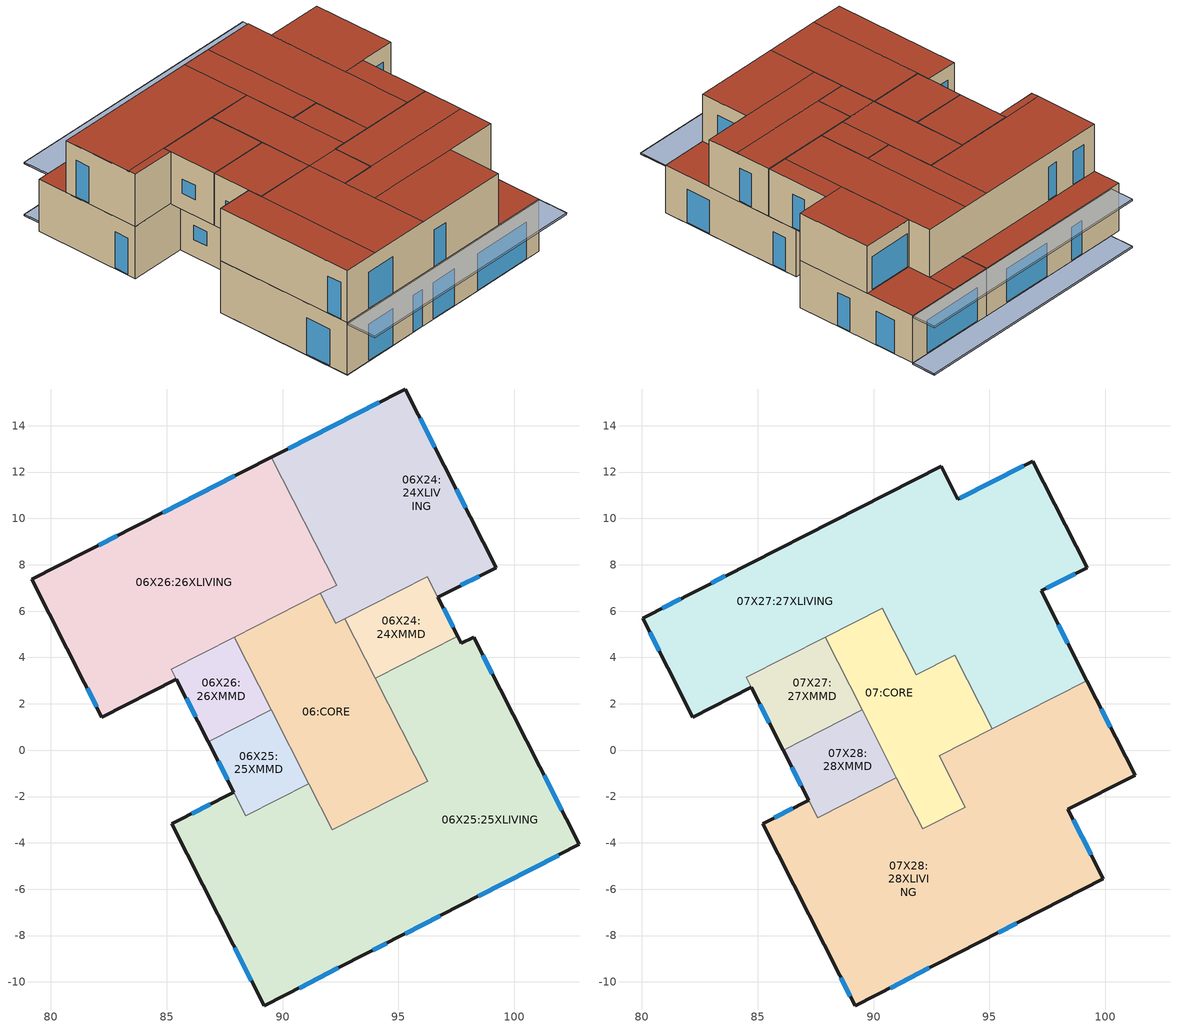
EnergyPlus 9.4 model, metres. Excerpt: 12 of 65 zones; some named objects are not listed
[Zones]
06:CORE
 floor to 05:CORE (_IntFloor1_Reversed_Rev): 96.26,-1.34 95.87,-1.54 92.29,5.47 92.69,5.67 z19.8; 95.87,-1.54 92.14,-3.44 87.91,4.87 91.63,6.77 z19.8
 wall to 06X25:25XLIVING (_Core_401 3 cm_Rev): 91.13,-1.45 92.14,-3.44 96.26,-1.34 94,3.1 z19.8:23.1
 wall to 06X24:24XMMD (_Core_401 3 cm_Rev): 94,3.1 92.69,5.67 z19.8:23.1
 wall to 06X24:24XLIVING (_Core_401 3 cm_Rev): 92.69,5.67 92.29,5.47 91.63,6.77 z19.8:23.1
 wall to 06X26:26XLIVING (_Core_401 3 cm_Rev): 91.63,6.77 87.91,4.87 z19.8:23.1
 wall to 06X26:26XMMD (_Core_401 3 cm_Rev): 87.91,4.87 89.5,1.74 z19.8:23.1
 wall to 06X25:25XMMD (_Core_401 3 cm_Rev): 89.5,1.74 91.13,-1.45 z19.8:23.1
06X24:24XLIVING
 floor to 05X20:20XLIVING (_IntFloor1_Reversed_Rev): 95.59,8.79 92.33,7.13 89.52,12.64 92.78,14.31 z19.8; 96.25,7.49 92.29,5.47 91.63,6.77 95.59,8.79 z19.8; 99.21,7.88 96.7,6.6 92.78,14.31 95.29,15.58 z19.8
 wall outside (_ExtWall 201_5cm): 96.7,6.6 99.21,7.88 95.29,15.58 89.52,12.64 z19.8:23.1
 wall to 06X24:24XMMD (_IntPartition): 92.69,5.67 96.25,7.49 96.7,6.6 z19.8:23.1
 wall to 06X26:26XLIVING (_IntPartition): 89.52,12.64 92.33,7.13 91.63,6.77 z19.8:23.1
 window (_4-6-5 - 1001): 97.69,7.11 98.49,7.51 / 97.9,10.47 97.49,11.26 / 96.57,13.08 95.93,14.32 z19.85:22.15
 window (_6-12-6 SunergyClear - 1002): 94.16,15.01 90.25,13.02 z19.85:22.15
 roof outside (_Roof 564_5 cm): 89.52,12.64 90.37,10.97 92.91,12.26 92.06,13.94 z23.1; 92.06,13.94 93.64,10.83 96.87,12.47 95.29,15.58 z23.1
06X24:24XMMD
 floor to 05X20:20XMMD (_IntFloor1_Reversed_Rev): 97.56,4.91 94,3.1 92.69,5.67 96.25,7.49 z19.8
 wall outside (_ExtWall 201_5cm MMD): 97.56,4.91 96.7,6.6 z19.8:23.1
 wall to 06X25:25XLIVING (_IntPartition): 94,3.1 97.56,4.91 z19.8:23.1
 window (_4mm - 1003): 97.36,5.32 96.95,6.12 z20.85:21.75
06X25:25XLIVING
 floor outside (_Floor 501_3cm): 98.84,2.42 97.72,4.61 98.24,4.88 99.36,2.69 z19.8
 floor to 05X21:21XMMD (_IntFloor1_Reversed_Rev): 98.84,2.42 95.27,0.6 94,3.1 97.56,4.91 z19.8
 floor to 05X21:21XLIVING (_IntFloor1_Reversed_Rev): 100.35,0.74 96.26,-1.34 95.27,0.6 99.36,2.69 z19.8; 102.8,-4.06 97.55,-6.76 95.09,-1.94 100.35,0.74 z19.8
 floor to 05X22:22XLIVING (_IntFloor1_Reversed_Rev): 97.55,-6.76 94.6,-8.27 92.14,-3.44 95.09,-1.94 z19.8; 94.6,-8.27 91.9,-9.66 88.42,-2.83 91.13,-1.45 z19.8; 91.9,-9.66 89.21,-11.04 85.21,-3.18 87.9,-1.81 z19.8
 wall outside (_ExtWall 201_5cm): 87.9,-1.81 85.21,-3.18 89.21,-11.04 102.8,-4.06 98.24,4.88 97.72,4.61 97.56,4.91 z19.8:23.1
 wall to 06X25:25XMMD (_IntPartition_Rev): 91.13,-1.45 88.42,-2.83 87.9,-1.81 z19.8:23.1
 window (_6-12-6 SunergyClear - 1002): 98.44,-6.3 101.91,-4.52 / 95.29,-7.92 96.8,-7.15 / 90.72,-10.26 92.41,-9.4 / 102.05,-2.6 101.28,-1.09 z19.85:22.15
 window (_4-6-5 - 1001): 93.88,-8.64 94.5,-8.32 / 86.89,-2.33 86.09,-2.73 z19.85:22.15
 window x2 (_4-6-5 - 1001): 99.05,3.3 98.64,4.1 z19.85:22.15
 window x2 (_6-12-6 SunergyClear - 1002): 87.93,-8.52 88.65,-9.94 z19.85:22.15
 roof outside (_Roof 564_5 cm): 98.38,-2.56 99.91,-5.55 102.8,-4.06 101.28,-1.08 z23.1
06X25:25XMMD
 floor to 05X22:22XMMD (_IntFloor1_Reversed_Rev): 91.13,-1.45 88.42,-2.83 86.8,0.36 89.5,1.74 z19.8
 wall outside (_ExtWall 201_5cm MMD): 86.8,0.36 87.9,-1.81 z19.8:23.1
 wall to 06X26:26XMMD (_IntPartition_Rev): 89.5,1.74 86.8,0.36 z19.8:23.1
 window (_4mm - 1003): 87.22,-0.48 87.63,-1.28 z20.85:21.75
06X26:26XLIVING
 floor to 05X23:23XLIVING (_IntFloor1_Reversed_Rev): 85.42,3.06 82.21,1.43 81.99,1.86 85.2,3.49 z19.8; 92.33,7.13 81.99,1.86 79.18,7.38 89.52,12.64 z19.8
 wall outside (_ExtWall 201_5cm): 89.52,12.64 79.18,7.38 82.21,1.43 85.42,3.06 z19.8:23.1
 wall to 06X26:26XMMD (_IntPartition): 85.42,3.06 85.2,3.49 87.91,4.87 z19.8:23.1
 window (_4-6-5 - 1001): 82.86,9.25 82.06,8.84 z19.85:22.15
 window (_6-12-6 SunergyClear - 1002): 87.94,11.84 84.82,10.25 z19.85:22.15
 window x3 (_4-6-5 - 1001): 81.58,2.67 81.98,1.87 z19.85:22.15
 roof outside (_Roof 564_5 cm): 79.18,7.38 80.03,5.7 90.37,10.97 89.52,12.64 z23.1
06X26:26XMMD
 floor to 05X23:23XMMD (_IntFloor1_Reversed_Rev): 89.5,1.74 86.8,0.36 85.2,3.49 87.91,4.87 z19.8
 wall outside (_ExtWall 201_5cm MMD): 85.42,3.06 86.8,0.36 z19.8:23.1
 window (_4mm - 1003): 85.84,2.24 86.25,1.44 z20.85:21.75
07:CORE
 floor to 06:CORE (_IntFloor1_Reversed_Rev): 93.96,-2.46 92.12,-3.4 90.99,-1.18 92.83,-0.24 z23.1; 95.11,0.92 93.47,0.08 91.85,3.26 93.49,4.1 z23.1; 93.47,0.08 90.99,-1.18 87.91,4.87 90.38,6.13 z23.1
 wall to 07X28:28XLIVING (_Core_401 3 cm_Rev): 90.99,-1.18 92.12,-3.4 93.96,-2.46 92.83,-0.24 95.12,0.92 z23.1:26.4
 wall to 07X27:27XLIVING (_Core_401 3 cm_Rev): 95.12,0.92 93.5,4.1 91.85,3.26 90.38,6.13 87.91,4.87 z23.1:26.4
 wall to 07X27:27XMMD (_Core_401 3 cm_Rev): 87.91,4.87 89.5,1.74 z23.1:26.4
 wall to 07X28:28XMMD (_Core_401 3 cm_Rev): 89.5,1.74 90.99,-1.18 z23.1:26.4
 roof outside (_Roof 564_5 cm): 91.85,3.26 93.47,0.08 95.12,0.92 93.5,4.1 z26.4; 90.99,-1.18 92.12,-3.4 93.96,-2.46 92.83,-0.24 z26.4; 87.91,4.87 90.99,-1.18 93.47,0.08 90.38,6.13 z26.4
07X27:27XLIVING
 floor outside (_Floor 501_3cm): 97.72,4.61 96.7,6.6 97.23,6.87 98.24,4.88 z23.1
 floor to 06X24:24XLIVING (_IntFloor1_Reversed_Rev): 95.59,8.79 94.87,8.42 93.64,10.83 94.36,11.19 z23.1; 94.87,8.42 92.33,7.13 90.37,10.97 92.91,12.26 z23.1; 96.25,7.49 92.29,5.47 91.63,6.77 95.59,8.79 z23.1; 99.21,7.88 96.7,6.6 94.36,11.19 96.87,12.47 z23.1
 floor to 06X24:24XMMD (_IntFloor1_Reversed_Rev): 97.56,4.91 94.01,3.1 92.69,5.67 96.25,7.49 z23.1
 floor to 06X26:26XLIVING (_IntFloor1_Reversed_Rev): 84.72,2.71 82.21,1.43 81.99,1.86 84.5,3.14 z23.1; 92.33,7.13 81.99,1.86 80.03,5.7 90.37,10.97 z23.1
 floor to 06:CORE (_Floor 501_3cm_Reversed_Rev): 93.49,4.1 93.1,3.89 92.29,5.47 92.69,5.67 z23.1; 93.1,3.89 91.85,3.26 90.38,6.13 91.63,6.77 z23.1
 floor to 06X25:25XLIVING (_IntFloor1_Reversed_Rev): 99.2,3 98.67,2.73 97.72,4.61 98.24,4.88 z23.1; 98.67,2.73 95.12,0.92 94.01,3.1 97.56,4.91 z23.1
 wall outside (_ExtWall 201_5cm): 99.2,3 97.23,6.87 99.21,7.88 96.87,12.47 93.64,10.83 92.91,12.26 80.03,5.7 82.21,1.43 84.72,2.71 z23.1:26.4
 wall to 07X27:27XMMD (_IntPartition): 84.72,2.71 84.5,3.14 87.91,4.87 z23.1:26.4
 wall to 07X28:28XLIVING (_IntPartition): 95.12,0.92 99.2,3 z23.1:26.4
 window (_4-6-5 - 1001): 98.38,4.61 97.97,5.41 / 97.45,6.98 98.7,7.62 / 80.34,5.09 80.75,4.29 z23.15:25.45
 window (_6-12-6 SunergyClear - 1002): 96.49,12.27 93.73,10.87 z23.15:25.45
 window x2 (_4-6-5 - 1001): 83.61,7.52 82.99,7.2 z23.15:25.45
 window x3 (_4-6-5 - 1001): 81.68,6.53 80.88,6.13 z23.15:25.45
 roof outside (_Roof 564_5 cm): 95.98,6.23 97.95,2.37 99.2,3 97.23,6.87 z26.4; 93.64,10.83 95.98,6.23 99.21,7.88 96.87,12.47 z26.4; 81.99,1.86 82.21,1.43 84.72,2.71 84.5,3.14 z26.4; 80.03,5.7 81.99,1.86 90.38,6.13 88.43,9.97 z26.4; 88.43,9.97 91.85,3.26 93.5,4.1 90.08,10.81 z26.4; 90.08,10.81 95.12,0.92 97.95,2.37 92.91,12.26 z26.4
07X27:27XMMD
 floor outside (_Floor 501_3cm): 86.1,0 84.72,2.71 85.42,3.06 86.8,0.36 z23.1
 floor to 06X26:26XLIVING (_IntFloor1_Reversed_Rev): 85.42,3.06 84.72,2.71 84.5,3.14 85.2,3.49 z23.1
 floor to 06X26:26XMMD (_IntFloor1_Reversed_Rev): 89.5,1.74 86.8,0.36 85.2,3.49 87.91,4.87 z23.1
 wall outside (_ExtWall 201_5cm MMD): 84.72,2.71 86.1,0 z23.1:26.4
 wall to 07X28:28XMMD (_IntPartition): 86.1,0 89.5,1.74 z23.1:26.4
 window (_4mm - 1003): 85.09,1.99 85.5,1.19 z24.13:25.03
 roof outside (_Roof 564_5 cm): 84.5,3.14 86.1,0 89.5,1.74 87.91,4.87 z26.4
07X28:28XLIVING
 floor to 06:CORE (_Floor 501_3cm_Reversed_Rev): 96.24,-1.3 93.96,-2.46 92.83,-0.24 95.11,0.92 z23.1; 96.26,-1.34 92.14,-3.44 92.12,-3.4 96.24,-1.3 z23.1
 floor to 06X25:25XMMD (_IntFloor1_Reversed_Rev): 91.13,-1.45 88.42,-2.83 88.28,-2.56 90.99,-1.18 z23.1
 floor to 06X25:25XLIVING (_IntFloor1_Reversed_Rev): 100.35,0.74 96.26,-1.34 95.11,0.92 99.2,3 z23.1; 99.91,-5.55 94.6,-8.27 93.07,-5.26 98.38,-2.56 z23.1; 101.28,-1.08 93.07,-5.26 92.14,-3.44 100.35,0.74 z23.1; 94.6,-8.27 91.9,-9.66 88.42,-2.83 91.13,-1.45 z23.1; 91.9,-9.66 91.2,-10.02 87.58,-2.92 88.28,-2.56 z23.1; 91.2,-10.02 89.21,-11.04 85.21,-3.18 87.2,-2.17 z23.1
 wall outside (_ExtWall 201_5cm): 87.2,-2.17 85.21,-3.18 89.21,-11.04 99.91,-5.55 98.38,-2.56 101.28,-1.08 99.2,3 z23.1:26.4
 wall to 07X28:28XMMD (_IntPartition_Rev): 90.99,-1.18 87.58,-2.92 87.2,-2.17 z23.1:26.4
 window x3 (_4-6-5 - 1001): 95.38,-7.87 96.17,-7.46 z23.15:25.45
 window (_6-12-6 SunergyClear - 1002): 90.72,-10.26 92.41,-9.4 / 99.39,-4.52 98.62,-3.01 z23.15:25.45
 window (_4-6-5 - 1001): 100.22,1 99.81,1.8 / 86.52,-2.51 85.73,-2.92 z23.15:25.45
 window x2 (_4-6-5 - 1001): 88.59,-9.81 88.99,-10.61 z23.15:25.45
 roof outside (_Roof 564_5 cm): 92.83,-0.24 93.96,-2.46 100.33,0.78 99.2,3 z26.4; 93.07,-5.27 94.6,-8.27 99.91,-5.55 98.38,-2.56 z26.4; 92.12,-3.4 93.07,-5.27 101.28,-1.08 100.33,0.78 z26.4; 87.58,-2.92 91.2,-10.02 94.6,-8.27 90.99,-1.18 z26.4; 85.21,-3.18 89.21,-11.04 91.2,-10.02 87.2,-2.17 z26.4
07X28:28XMMD
 floor outside (_Floor 501_3cm): 87.2,-2.17 86.1,0 86.8,0.36 87.9,-1.81 z23.1
 floor to 06X25:25XMMD (_IntFloor1_Reversed_Rev): 90.99,-1.18 88.28,-2.56 86.8,0.36 89.5,1.74 z23.1
 floor to 06X25:25XLIVING (_IntFloor1_Reversed_Rev): 88.28,-2.56 87.58,-2.92 87.2,-2.17 87.9,-1.81 z23.1
 wall outside (_ExtWall 201_5cm MMD): 86.1,0 87.2,-2.17 z23.1:26.4
 window (_4mm - 1003): 86.47,-0.73 86.88,-1.53 z24.13:25.03
 roof outside (_Roof 564_5 cm): 86.1,0 87.58,-2.92 90.99,-1.18 89.5,1.74 z26.4
shading: 95.29,15.58 94.54,17.06 / 94.54,17.06 79.05,9.17 / 79.05,9.17 79.8,7.69 / 79.8,7.69 95.29,15.58 z19.7:19.8; 102.8,-4.06 89.21,-11.04 / 89.21,-11.04 90.07,-12.72 / 95.29,15.58 94.54,17.06 / 94.54,17.06 79.05,9.17 / 79.05,9.17 79.8,7.69 / 79.8,7.69 95.29,15.58 z23:23.1; 79.8,7.69 79.05,9.17 94.54,17.06 95.29,15.58 z19.7; 79.05,9.17 79.8,7.69 95.29,15.58 94.54,17.06 z19.8; 89.21,-11.04 90.07,-12.72 103.68,-5.79 102.8,-4.06 z23.1; 90.07,-12.72,23 103.65,-5.8,23 103.68,-5.79,23.1 90.07,-12.72,23.1; 103.65,-5.8,23 103.51,-5.54,23 103.54,-5.52,23.1 103.68,-5.79,23.1; 103.51,-5.54,23 102.79,-4.12,23 102.82,-4.1,23.1 103.54,-5.52,23.1; 89.21,-11.04 102.8,-4.06 102.82,-4.1 z23; 90.07,-12.72 89.21,-11.04 102.79,-4.12 103.65,-5.8 z23; 79.8,7.69 79.05,9.17 94.54,17.06 95.29,15.58 z23; 79.05,9.17 79.8,7.69 95.29,15.58 94.54,17.06 z23.1
[Building]
Hakneset Hagdola 13: Loads convergence tolerance value=0.04; Maximum number of warmup days=25; Minimum number of warmup days=6; North axis=0; Solar distribution=FullExterior; Temperature convergence tolerance value=0.4; Terrain=City
[Site:GroundReflectance]
0.2, 0.2, 0.2, 0.2, 0.2, 0.2, 0.2, 0.2, 0.2, 0.2, 0.2, 0.2
[Site:GroundReflectance:SnowModifier]
2, 2
[Site:GroundTemperature:BuildingSurface]
18, 18, 18, 18, 18, 18, 18, 18, 18, 18, 18, 18
[Site:GroundTemperature:Deep]
18, 18, 18, 18, 18, 18, 18, 18, 18, 18, 18, 18
[Site:GroundTemperature:FCfactorMethod]
January ground temperature=14.56; February ground temperature=15.21; March ground temperature=16.32; April ground temperature=21.47; May ground temperature=26.48; June ground temperature=30.09; July ground temperature=32.2; August ground temperature=33.24; September ground temperature=31.42; October ground temperature=27.68; November ground temperature=21.81; December ground temperature=17.94
[Site:GroundTemperature:Shallow]
18, 18, 18, 18, 18, 18, 18, 18, 18, 18, 18, 18
[Site:Location]
Tel aviv (01-01:31-12)  (01-01:31-12): Elevation=49; Latitude=32; Longitude=34.9; Time zone=2
[Construction]
_4-6-5 - 1001: Simple _4-6-5 - 1001
_4-6-5 - 2001: 30001, Simple _4-6-5 - 1001
_4mm - 1003: Simple _4mm - 1003
_6-12-6 SunergyClear - 1002: Simple _6-12-6 SunergyClear - 1002
_6-12-6 SunergyClear - 2002: 30005, Simple _6-12-6 SunergyClear - 1002
_Core_401 3 cm_Rev: _1045 Thermal Plaster 200_.03, _1045_RegularConcrete_1.1.1_.2
_ExtWall 201_5cm: _1045_Cemented Plaster_2.2_.02, _1045_RegularConcrete_1.1.1_.2, _1045 Cellular Glass 24_14.10_.05, _1045 Gypsum Board_3.3_.0125
_ExtWall 201_5cm MMD: _1045_Cemented Plaster_2.2_.02, _1045_RegularConcrete_1.1.1_.3, _1045 Cellular Glass 24_14.10_.05, _1045 Gypsum Board_3.3_.0125
_Floor 501_3cm; _Floor 501_3cm_Reversed_Rev: _1045_Cemented Plaster_2.2_.02, _1045_RegularConcrete_1.1.1_.2, _1045 Expanded Polystyrene EPS 30_14.1_.03, _1045 Sand and gravel_10.1_.06, _1045_Cemented Plaster_2.2_.02, _1045 Ceramic porcelain_12.1_.01
_IntFloor1_Reversed_Rev: _1045_IntTiah_Cement Lime Plaster_2.1_.02, _1045_RegularConcrete_1.1.1_.2, 0_Palziv_.006, _1045 Sand and gravel_10.1_.08, _1045_Cemented Plaster_2.2_.02, _1045 Ceramic porcelain_12.1_.02
_IntPartition; _IntPartition_Rev: _1045_IntTiah_Cement Lime Plaster_2.1_.015, _1045 Light Concrete Cement Regular Aggregates 2000_1.2.2.1_.1, _1045_IntTiah_Cement Lime Plaster_2.1_.015
_Roof 564_5 cm: _1045 Asphalt_4.1_.005, _1045 Light Concrete Coarse Aggregate NonQuartsSand 1200_1.2.1_.05, _1045 Expanded Polystyrene EPS 30_14.1_.05, _1045_RegularConcrete_1.1.1_.2, _1045_IntTiah_Cement Lime Plaster_2.1_.015
[Material] Solar absorptance=0.4; Thermal absorptance=0.9; Visible absorptance=0.4
Name | Conductivity | Density | Roughness | Specific heat | Thickness
0_Palziv_.006 | 0.04 | 40 | Rough | 1000 | 0.006
_1045 Asphalt_4.1_.005 | 0.7 | 2100 | Rough | 1000 | 0.005
_1045 Cellular Glass 24_14.10_.05 | 0.034 | 100 | Rough | 1030 | 0.05
_1045 Ceramic porcelain_12.1_.01 | 1.3 | 2300 | Smooth | 840 | 0.01
_1045 Ceramic porcelain_12.1_.02 | 1.3 | 2300 | Smooth | 840 | 0.02
_1045 Expanded Polystyrene EPS 30_14.1_.03 | 0.034 | 30 | Rough | 1450 | 0.03
_1045 Expanded Polystyrene EPS 30_14.1_.05 | 0.034 | 30 | Rough | 1450 | 0.05
_1045 Gypsum Board_3.3_.0125 | 0.25 | 800 | Smooth | 1000 | 0.0125
_1045 Light Concrete Cement Regular Aggregates 2000_1.2.2.1_.1 | 1.3 | 2000 | MediumRough | 1000 | 0.1
_1045 Light Concrete Coarse Aggregate NonQuartsSand 1200_1.2.1_.05 | 0.62 | 1200 | MediumRough | 1000 | 0.05
_1045 Sand and gravel_10.1_.06 | 2 | 1950 | Rough | 1045 | 0.06
_1045 Sand and gravel_10.1_.08 | 2 | 1950 | Rough | 1045 | 0.08
_1045 Thermal Plaster 200_.03 | 0.072 | 200 | Smooth | 800 | 0.03
_1045_Cemented Plaster_2.2_.02 | 1 | 1800 | Rough | 1000 | 0.02
_1045_IntTiah_Cement Lime Plaster_2.1_.02 | 0.8 | 1600 | Smooth | 1000 | 0.02
_1045_IntTiah_Cement Lime Plaster_2.1_.015 | 0.8 | 1600 | Smooth | 1000 | 0.015
_1045_RegularConcrete_1.1.1_.2 | 2 | 2400 | MediumRough | 1000 | 0.2
_1045_RegularConcrete_1.1.1_.3 | 2 | 2400 | MediumRough | 1000 | 0.3
[WindowMaterial:Blind]
30005: Back side slat beam solar reflectance=0.2; Back side slat beam visible reflectance=0.2; Back side slat diffuse solar reflectance=0.2; Back side slat diffuse visible reflectance=0.2; Back side slat infrared hemispherical emissivity=0.9; Blind bottom opening multiplier=0.5; Blind left side opening multiplier=0.5; Blind right side opening multiplier=0.5; Blind to glass distance=0.05; Blind top opening multiplier=0.5; Front side slat beam solar reflectance=0.2; Front side slat beam visible reflectance=0.2; Front side slat diffuse solar reflectance=0.2; Front side slat diffuse visible reflectance=0.2; Front side slat infrared hemispherical emissivity=0.9; Maximum slat angle=180; Minimum slat angle=0; Slat angle=0; Slat beam solar transmittance=0; Slat beam visible transmittance=0; Slat conductivity=0.1; Slat diffuse solar transmittance=0; Slat diffuse visible transmittance=0; Slat infrared hemispherical transmittance=0; Slat orientation=Vertical; Slat separation=0.05; Slat thickness=0.001; Slat width=0.025
[WindowMaterial:Shade]
30001: Airflow permeability=0; Bottom opening multiplier=0; Conductivity=160; Infrared hemispherical emissivity=0.9; Infrared transmittance=0.05; Left side opening multiplier=0; Right side opening multiplier=0; Shade to glass distance=0.05; Solar reflectance=0.6; Solar transmittance=0.15; Thickness=0.001; Top opening multiplier=0; Visible reflectance=0.6; Visible transmittance=0.15
[WindowMaterial:SimpleGlazingSystem]
Name | Solar heat gain coefficient | U factor | Visible transmittance
Simple _4-6-5 - 1001 | 0.763 | 3.042 | 0.81
Simple _4mm - 1003 | 0.847 | 5.871 | 0.892
Simple _6-12-6 SunergyClear - 1002 | 0.53 | 2.2 | 0.63
[Lights] Design level calculation method=Watts/Area; Fraction radiant=0.72; Fraction replaceable=1; Fraction visible=0.18; Return air fraction=0; Schedule=0_Baseline Residential Lighting Schedule; Watts per zone floor area=5
Name | Zone or zonelist | End use subcategory
06X24:24XLIVING General lighting | 06X24:24XLIVING | ELECTRIC EQUIPMENT#06X24:24XLIVING#GeneralLights
06X24:24XMMD General lighting | 06X24:24XMMD | ELECTRIC EQUIPMENT#06X24:24XMMD#GeneralLights
06X25:25XLIVING General lighting | 06X25:25XLIVING | ELECTRIC EQUIPMENT#06X25:25XLIVING#GeneralLights
06X25:25XMMD General lighting | 06X25:25XMMD | ELECTRIC EQUIPMENT#06X25:25XMMD#GeneralLights
06X26:26XLIVING General lighting | 06X26:26XLIVING | ELECTRIC EQUIPMENT#06X26:26XLIVING#GeneralLights
06X26:26XMMD General lighting | 06X26:26XMMD | ELECTRIC EQUIPMENT#06X26:26XMMD#GeneralLights
07X27:27XLIVING General lighting | 07X27:27XLIVING | ELECTRIC EQUIPMENT#07X27:27XLIVING#GeneralLights
07X27:27XMMD General lighting | 07X27:27XMMD | ELECTRIC EQUIPMENT#07X27:27XMMD#GeneralLights
07X28:28XLIVING General lighting | 07X28:28XLIVING | ELECTRIC EQUIPMENT#07X28:28XLIVING#GeneralLights
07X28:28XMMD General lighting | 07X28:28XMMD | ELECTRIC EQUIPMENT#07X28:28XMMD#GeneralLights
[OtherEquipment] Carbon dioxide generation rate=0; Design level calculation method=Watts/Area; End use subcategory=General; Fraction latent=0; Fraction lost=0; Fraction radiant=0.2; Fuel type=Electricity
Name | Zone or zonelist | Power per zone floor area | Schedule
06X24:24XLIVING Equipment gain | 06X24:24XLIVING | 1 | 0_(2017) Baseline Residential Equipment Schedule
06X24:24XLIVING Miscellaneous gain | 06X24:24XLIVING | 8 | 0_(2017) Baseline Residential Non Fixed Equipment Schedule
06X24:24XMMD Equipment gain | 06X24:24XMMD | 1 | 0_(2017) Baseline Residential Equipment Schedule
06X24:24XMMD Miscellaneous gain | 06X24:24XMMD | 8 | 0_(2017) Baseline Residential Non Fixed Equipment Schedule
06X25:25XLIVING Equipment gain | 06X25:25XLIVING | 1 | 0_(2017) Baseline Residential Equipment Schedule
06X25:25XLIVING Miscellaneous gain | 06X25:25XLIVING | 8 | 0_(2017) Baseline Residential Non Fixed Equipment Schedule
06X25:25XMMD Equipment gain | 06X25:25XMMD | 1 | 0_(2017) Baseline Residential Equipment Schedule
06X25:25XMMD Miscellaneous gain | 06X25:25XMMD | 8 | 0_(2017) Baseline Residential Non Fixed Equipment Schedule
06X26:26XLIVING Equipment gain | 06X26:26XLIVING | 1 | 0_(2017) Baseline Residential Equipment Schedule
06X26:26XLIVING Miscellaneous gain | 06X26:26XLIVING | 8 | 0_(2017) Baseline Residential Non Fixed Equipment Schedule
06X26:26XMMD Equipment gain | 06X26:26XMMD | 1 | 0_(2017) Baseline Residential Equipment Schedule
06X26:26XMMD Miscellaneous gain | 06X26:26XMMD | 8 | 0_(2017) Baseline Residential Non Fixed Equipment Schedule
07X27:27XLIVING Equipment gain | 07X27:27XLIVING | 1 | 0_(2017) Baseline Residential Equipment Schedule
07X27:27XLIVING Miscellaneous gain | 07X27:27XLIVING | 8 | 0_(2017) Baseline Residential Non Fixed Equipment Schedule
07X27:27XMMD Equipment gain | 07X27:27XMMD | 1 | 0_(2017) Baseline Residential Equipment Schedule
07X27:27XMMD Miscellaneous gain | 07X27:27XMMD | 8 | 0_(2017) Baseline Residential Non Fixed Equipment Schedule
07X28:28XLIVING Equipment gain | 07X28:28XLIVING | 1 | 0_(2017) Baseline Residential Equipment Schedule
07X28:28XLIVING Miscellaneous gain | 07X28:28XLIVING | 8 | 0_(2017) Baseline Residential Non Fixed Equipment Schedule
07X28:28XMMD Equipment gain | 07X28:28XMMD | 1 | 0_(2017) Baseline Residential Equipment Schedule
07X28:28XMMD Miscellaneous gain | 07X28:28XMMD | 8 | 0_(2017) Baseline Residential Non Fixed Equipment Schedule
[People] Air velocity schedule=Default Air Velocity for Comfort Calculations; Carbon dioxide generation rate=3.82e-08; Clothing insulation calculation method=ClothingInsulationSchedule; Enable ashrae 55 comfort warnings=No; Fraction radiant=0.3; Mean radiant temperature calculation type=ZoneAveraged; Number of people calculation method=People/Area; Number of people schedule=0_Baseline Residential Occupancy Schedule; Sensible heat fraction=Autocalculate; Work efficiency schedule=Work efficiency
Name | Zone or zonelist | Activity level schedule | Clothing insulation schedule | People per zone floor area
People 06X24:24XLIVING | 06X24:24XLIVING | Activity Schedule 17293 | Clothing Schedule 17293 | 0.04
People 06X24:24XMMD | 06X24:24XMMD | Activity Schedule 17305 | Clothing Schedule 17305 | 0.04
People 06X25:25XLIVING | 06X25:25XLIVING | Activity Schedule 17393 | Clothing Schedule 17393 | 0.06
People 06X25:25XMMD | 06X25:25XMMD | Activity Schedule 17385 | Clothing Schedule 17385 | 0.06
People 06X26:26XLIVING | 06X26:26XLIVING | Activity Schedule 17328 | Clothing Schedule 17328 | 0.04
People 06X26:26XMMD | 06X26:26XMMD | Activity Schedule 17338 | Clothing Schedule 17338 | 0.04
People 07X27:27XLIVING | 07X27:27XLIVING | Activity Schedule 17431 | Clothing Schedule 17431 | 0.06
People 07X27:27XMMD | 07X27:27XMMD | Activity Schedule 17449 | Clothing Schedule 17449 | 0.06
People 07X28:28XLIVING | 07X28:28XLIVING | Activity Schedule 17508 | Clothing Schedule 17508 | 0.06
People 07X28:28XMMD | 07X28:28XMMD | Activity Schedule 17500 | Clothing Schedule 17500 | 0.06
[ThermostatSetpoint:DualSetpoint]
Name | Cooling setpoint temperature schedule | Heating setpoint temperature schedule
Dual Setpoint - Zone 06X24:24XLIVING | 06X24:24XLIVING Cooling SP Sch | 06X24:24XLIVING Heating Setpoint Schedule
Dual Setpoint - Zone 06X24:24XMMD | 06X24:24XMMD Cooling SP Sch | 06X24:24XMMD Heating Setpoint Schedule
Dual Setpoint - Zone 06X25:25XLIVING | 06X25:25XLIVING Cooling SP Sch | 06X25:25XLIVING Heating Setpoint Schedule
Dual Setpoint - Zone 06X25:25XMMD | 06X25:25XMMD Cooling SP Sch | 06X25:25XMMD Heating Setpoint Schedule
Dual Setpoint - Zone 06X26:26XLIVING | 06X26:26XLIVING Cooling SP Sch | 06X26:26XLIVING Heating Setpoint Schedule
Dual Setpoint - Zone 06X26:26XMMD | 06X26:26XMMD Cooling SP Sch | 06X26:26XMMD Heating Setpoint Schedule
Dual Setpoint - Zone 07X27:27XLIVING | 07X27:27XLIVING Cooling SP Sch | 07X27:27XLIVING Heating Setpoint Schedule
Dual Setpoint - Zone 07X27:27XMMD | 07X27:27XMMD Cooling SP Sch | 07X27:27XMMD Heating Setpoint Schedule
Dual Setpoint - Zone 07X28:28XLIVING | 07X28:28XLIVING Cooling SP Sch | 07X28:28XLIVING Heating Setpoint Schedule
Dual Setpoint - Zone 07X28:28XMMD | 07X28:28XMMD Cooling SP Sch | 07X28:28XMMD Heating Setpoint Schedule
[WindowShadingControl] Glare control is active=No; Multiple surface control type=Group; Setpoint 2=0; Type of slat angle control for blinds=FixedSlatAngle
Name | Zone | Construction with shading | Fenestration surface name 1 | Fenestration surface name 2 | Fenestration surface name 3 | Schedule | Shading control is scheduled | Shading control type | Shading type | Fenestration surface name 4 | Fenestration surface name 5
231001 | 06X24:24XLIVING | _4-6-5 - 2001 | 06X24:24XLIVING_Wall_4_0_0_0_0_0_Win | 06X24:24XLIVING_Wall_5_0_0_0_0_1_Win | 06X24:24XLIVING_Wall_5_0_0_1_0_0_Win | 0_(2017) Residential Exterior Shading Schedule - Zone A-B | Yes | OnIfScheduleAllows | ExteriorShade
231002 | 06X24:24XLIVING | _6-12-6 SunergyClear - 2002 | 06X24:24XLIVING_Wall_6_0_0_0_0_0_Win |  |  |  | No | AlwaysOn | ExteriorBlind
241001 | 06X26:26XLIVING | _4-6-5 - 2001 | 06X26:26XLIVING_Wall_5_0_0_0_0_1_Win | 06X26:26XLIVING_Wall_6_0_0_0_0_2_Win |  | 0_(2017) Residential Exterior Shading Schedule - Zone A-B | Yes | OnIfScheduleAllows | ExteriorShade
241002 | 06X26:26XLIVING | _6-12-6 SunergyClear - 2002 | 06X26:26XLIVING_Wall_5_0_0_1_0_0_Win |  |  |  | No | AlwaysOn | ExteriorBlind
251001 | 06X25:25XLIVING | _4-6-5 - 2001 | 06X25:25XLIVING_Wall_2_0_0_2_0_1_Win | 06X25:25XLIVING_Wall_3_0_0_0_0_2_Win | 06X25:25XLIVING_Wall_12_0_0_0_0_0_Win | 0_(2017) Residential Exterior Shading Schedule - Zone A-B | Yes | OnIfScheduleAllows | ExteriorShade
251002 | 06X25:25XLIVING | _6-12-6 SunergyClear - 2002 | 06X25:25XLIVING_Wall_2_0_0_0_0_3_Win | 06X25:25XLIVING_Wall_2_0_0_1_0_2_Win | 06X25:25XLIVING_Wall_2_0_0_3_0_0_Win |  | No | AlwaysOn | ExteriorBlind | 06X25:25XLIVING_Wall_3_0_0_2_0_0_Win | 06X25:25XLIVING_Wall_13_0_0_0_0_1_Win
261001 | 07X27:27XLIVING | _4-6-5 - 2001 | 07X27:27XLIVING_Wall_8_0_0_0_0_0_Win | 07X27:27XLIVING_Wall_9_0_0_0_0_0_Win | 07X27:27XLIVING_Wall_13_0_0_0_0_4_Win | 0_(2017) Residential Exterior Shading Schedule - Zone A-B | Yes | OnIfScheduleAllows | ExteriorShade | 07X27:27XLIVING_Wall_13_0_0_2_0_2_Win | 07X27:27XLIVING_Wall_14_0_0_0_0_0_Win
261002 | 07X27:27XLIVING | _6-12-6 SunergyClear - 2002 | 07X27:27XLIVING_Wall_11_0_0_0_0_0_Win |  |  |  | No | AlwaysOn | ExteriorBlind
271001 | 07X28:28XLIVING | _4-6-5 - 2001 | 07X28:28XLIVING_Wall_2_0_0_0_0_3_Win | 07X28:28XLIVING_Wall_5_0_0_0_0_0_Win | 07X28:28XLIVING_Wall_12_0_0_0_0_0_Win | 0_(2017) Residential Exterior Shading Schedule - Zone A-B | Yes | OnIfScheduleAllows | ExteriorShade | 07X28:28XLIVING_Wall_13_0_0_0_0_1_Win
271002 | 07X28:28XLIVING | _6-12-6 SunergyClear - 2002 | 07X28:28XLIVING_Wall_2_0_0_3_0_0_Win | 07X28:28XLIVING_Wall_3_0_0_0_0_0_Win |  |  | No | AlwaysOn | ExteriorBlind
[Zone] Multiplier=1; Type=1; Zone inside convection algorithm=TARP
Name | Floor area | Part of total floor area | Volume
06:CORE | 42.5196 | No | 140.3146
06X24:24XLIVING | 53.5072 | Yes | 176.5738
06X24:24XMMD | 11.5554 | Yes | 38.1329
06X25:25XLIVING | 122.3636 | Yes | 403.7997
06X25:25XMMD | 10.8795 | Yes | 35.9024
06X26:26XLIVING | 73.5994 | Yes | 242.8779
06X26:26XMMD | 10.6935 | Yes | 35.2885
07:CORE | 30.6368 | No | 101.1016
07X27:27XLIVING | 116.0258 | Yes | 382.885
07X27:27XMMD | 13.4407 | Yes | 44.3545
07X28:28XLIVING | 107.2835 | Yes | 354.0355
07X28:28XMMD | 12.5213 | Yes | 41.3201
[ZoneControl:Thermostat] Control type schedule=Zone Control Type Sched
Name | Zone or zonelist | Control 1
06X24:24XLIVING Thermostat | 06X24:24XLIVING | Dual Setpoint - Zone 06X24:24XLIVING
06X24:24XMMD Thermostat | 06X24:24XMMD | Dual Setpoint - Zone 06X24:24XMMD
06X25:25XLIVING Thermostat | 06X25:25XLIVING | Dual Setpoint - Zone 06X25:25XLIVING
06X25:25XMMD Thermostat | 06X25:25XMMD | Dual Setpoint - Zone 06X25:25XMMD
06X26:26XLIVING Thermostat | 06X26:26XLIVING | Dual Setpoint - Zone 06X26:26XLIVING
06X26:26XMMD Thermostat | 06X26:26XMMD | Dual Setpoint - Zone 06X26:26XMMD
07X27:27XLIVING Thermostat | 07X27:27XLIVING | Dual Setpoint - Zone 07X27:27XLIVING
07X27:27XMMD Thermostat | 07X27:27XMMD | Dual Setpoint - Zone 07X27:27XMMD
07X28:28XLIVING Thermostat | 07X28:28XLIVING | Dual Setpoint - Zone 07X28:28XLIVING
07X28:28XMMD Thermostat | 07X28:28XMMD | Dual Setpoint - Zone 07X28:28XMMD
[Zone equipment]
06X24:24XLIVING: 06X24:24XLIVING Ideal Loads Air
06X24:24XMMD: 06X24:24XMMD Ideal Loads Air
06X25:25XLIVING: 06X25:25XLIVING Ideal Loads Air
06X25:25XMMD: 06X25:25XMMD Ideal Loads Air
06X26:26XLIVING: 06X26:26XLIVING Ideal Loads Air
06X26:26XMMD: 06X26:26XMMD Ideal Loads Air
07X27:27XLIVING: 07X27:27XLIVING Ideal Loads Air
07X27:27XMMD: 07X27:27XMMD Ideal Loads Air
07X28:28XLIVING: 07X28:28XLIVING Ideal Loads Air
07X28:28XMMD: 07X28:28XMMD Ideal Loads Air
[ZoneInfiltration:DesignFlowRate] Constant term coefficient=1; Design flow rate calculation method=Flow/Zone; Schedule=On 24/7; Temperature term coefficient=0; Velocity squared term coefficient=0; Velocity term coefficient=0
Name | Zone or zonelist | Design flow rate
06:CORE Infiltration | 06:CORE | 0.027283
06X24:24XLIVING Infiltration | 06X24:24XLIVING | 0.034334
06X24:24XMMD Infiltration | 06X24:24XMMD | 0.007415
06X25:25XLIVING Infiltration | 06X25:25XLIVING | 0.078517
06X25:25XMMD Infiltration | 06X25:25XMMD | 0.006981
06X26:26XLIVING Infiltration | 06X26:26XLIVING | 0.047226
06X26:26XMMD Infiltration | 06X26:26XMMD | 0.006862
07:CORE Infiltration | 07:CORE | 0.019659
07X27:27XLIVING Infiltration | 07X27:27XLIVING | 0.07445
07X27:27XMMD Infiltration | 07X27:27XMMD | 0.008624
07X28:28XLIVING Infiltration | 07X28:28XLIVING | 0.06884
07X28:28XMMD Infiltration | 07X28:28XMMD | 0.008034
[ZoneVentilation:DesignFlowRate] Constant term coefficient=1; Delta temperature=2; Design flow rate calculation method=Flow/Zone; Fan pressure rise=0; Fan total efficiency=1; Maximum indoor temperature=100; Maximum outdoor temperature=100; Maximum wind speed=40; Minimum indoor temperature=-100; Minimum outdoor temperature=-100; Schedule=0_(2023) Residential Natural ventilation Schedule - Zones  A/B; Temperature term coefficient=0; Velocity squared term coefficient=0; Velocity term coefficient=0; Ventilation type=Natural
Name | Zone or zonelist | Design flow rate
06X24:24XLIVING Nat Vent | 06X24:24XLIVING | 0.049048
06X24:24XMMD Nat Vent | 06X24:24XMMD | 0.010592
06X25:25XLIVING Nat Vent | 06X25:25XLIVING | 0.112167
06X25:25XMMD Nat Vent | 06X25:25XMMD | 0.009973
06X26:26XLIVING Nat Vent | 06X26:26XLIVING | 0.067466
06X26:26XMMD Nat Vent | 06X26:26XMMD | 0.009802
07X27:27XLIVING Nat Vent | 07X27:27XLIVING | 0.106357
07X27:27XMMD Nat Vent | 07X27:27XMMD | 0.012321
07X28:28XLIVING Nat Vent | 07X28:28XLIVING | 0.098343
07X28:28XMMD Nat Vent | 07X28:28XMMD | 0.011478
[Schedule:Compact]
0_(2017) Baseline Residential Equipment Schedule: Through: 31 Dec, For: AllDays, Until: 24:00, 1
0_(2017) Baseline Residential Non Fixed Equipment Schedule: Through: 31 Dec, For: AllDays, Until: 16:00, 0, Until: 24:00, 1
0_(2017) Residential Exterior Shading Schedule - Zone A-B: Through: 31 Mar, For: Alldays, Until: 07:00, 1, Until: 17:00, 0, Until: 24:00, 1, Through: 30 Nov, For: Alldays, Until: 08:30, 0, Until: 15:30, 1, Until: 24:00, 0, Through: 31 Dec, For: Alldays, Until: 07:00, 1, Until: 17:00, 0, Until: 24:00, 1
0_(2023) Residential Natural ventilation Schedule - Zones  A/B: Through: 31 March, For: AllDays, Until: 24:00, 0, Through: 30 November, For: AllDays, Until: 07:00, 1, Until: 20:00, 0, Until: 24:00, 1, Through: 31 December, For: AllDays, Until: 24:00, 0
0_Baseline Residential Lighting Schedule: Through: 31 Dec, For: AllDays, Until: 17:00, 0, Until: 24:00, 1
0_Baseline Residential Occupancy Schedule: Through: 31 Dec, For: Alldays, Until: 08:00, 0.64, Until: 16:00, 0, Until: 24:00, 1
06X24:24XLIVING Cooling SP Sch; 06X24:24XMMD Cooling SP Sch; 06X25:25XLIVING Cooling SP Sch; 06X25:25XMMD Cooling SP Sch; 06X26:26XLIVING Cooling SP Sch; 06X26:26XMMD Cooling SP Sch; 07X27:27XLIVING Cooling SP Sch; 07X27:27XMMD Cooling SP Sch; 07X28:28XLIVING Cooling SP Sch; 07X28:28XMMD Cooling SP Sch: Through: 31 March, For: AllDays, Until: 24:00, 100, Through: 30 November, For: AllDays, Until: 24:00, 24, Through: 31 December, For: AllDays, Until: 24:00, 100
06X24:24XLIVING Heating Setpoint Schedule; 06X24:24XMMD Heating Setpoint Schedule; 06X25:25XLIVING Heating Setpoint Schedule; 06X25:25XMMD Heating Setpoint Schedule; 06X26:26XLIVING Heating Setpoint Schedule; 06X26:26XMMD Heating Setpoint Schedule; 07X27:27XLIVING Heating Setpoint Schedule; 07X27:27XMMD Heating Setpoint Schedule; 07X28:28XLIVING Heating Setpoint Schedule; 07X28:28XMMD Heating Setpoint Schedule: Through: 31 March, For: AllDays, Until: 24:00, 20, Through: 30 November, For: AllDays, Until: 24:00, -50, Through: 31 December, For: AllDays, Until: 24:00, 20
Activity Schedule 17293; Activity Schedule 17305; Activity Schedule 17328; Activity Schedule 17338; Activity Schedule 17385; Activity Schedule 17393; Activity Schedule 17431; Activity Schedule 17449; Activity Schedule 17500; Activity Schedule 17508: Through: 12/31, For: AllDays, Until: 24:00, 125
Clothing Schedule 17293; Clothing Schedule 17305; Clothing Schedule 17328; Clothing Schedule 17338; Clothing Schedule 17385; Clothing Schedule 17393; Clothing Schedule 17431; Clothing Schedule 17449; Clothing Schedule 17500; Clothing Schedule 17508: Through: 4/1, For: AllDays, Until: 24:00, 1, Through: 9/30, For: AllDays, Until: 24:00, 0.5, Through: 12/31, For: AllDays, Until: 24:00, 1
Default Air Velocity for Comfort Calculations: Through: 12/31, For: AllDays, Until: 24:00, 0.137
On; On 24/7: Through: 12/31, For: AllDays, Until: 24:00, 1
Work efficiency: Through: 12/31, For: AllDays, Until: 24:00, 0
[Schedule:Day:Hourly]
Summer Control Type Day Sch; Winter Control Type Day Sch: 4, 4, 4, 4, 4, 4, 4, 4, 4, 4, 4, 4, 4, 4, 4, 4, 4, 4, 4, 4, 4, 4, 4, 4
[Schedule:Week:Daily]
Summer Control Type Week Sch: Summer Control Type Day Sch, Summer Control Type Day Sch, Summer Control Type Day Sch, Summer Control Type Day Sch, Summer Control Type Day Sch, Summer Control Type Day Sch, Summer Control Type Day Sch, Summer Control Type Day Sch, Summer Control Type Day Sch, Summer Control Type Day Sch, Summer Control Type Day Sch, Summer Control Type Day Sch
Winter Control Type Week Sch: Winter Control Type Day Sch, Winter Control Type Day Sch, Winter Control Type Day Sch, Winter Control Type Day Sch, Winter Control Type Day Sch, Winter Control Type Day Sch, Winter Control Type Day Sch, Winter Control Type Day Sch, Winter Control Type Day Sch, Winter Control Type Day Sch, Winter Control Type Day Sch, Winter Control Type Day Sch
[Schedule:Year]
Zone Control Type Sched: Winter Control Type Week Sch, 1, 1, 3, 31, Summer Control Type Week Sch, 4, 1, 9, 30, Winter Control Type Week Sch, 10, 1, 12, 31
